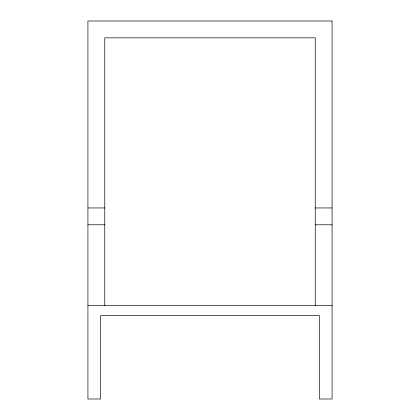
<?xml version="1.0" encoding="UTF-8"?>
<svg xmlns="http://www.w3.org/2000/svg" width="420" height="420" viewBox="0 0 420 420"><rect width="100%" height="100%" fill="white"/><g stroke="black" fill="none" stroke-linecap="round" stroke-linejoin="round"><path stroke-width="0.63" d="M87.927 207.958L104.764 207.958M315.236 207.958L332.073 207.958M87.927 224.794L104.764 224.794M315.236 224.794L332.073 224.794M87.927 305.55L332.073 305.55M315.236 305.55L315.236 37.837L104.764 37.837L104.764 305.55M332.073 21L87.927 21L87.927 399L100.558 399L100.558 315.656L319.442 315.656L319.442 399L332.073 399L332.073 21"/></g></svg>
